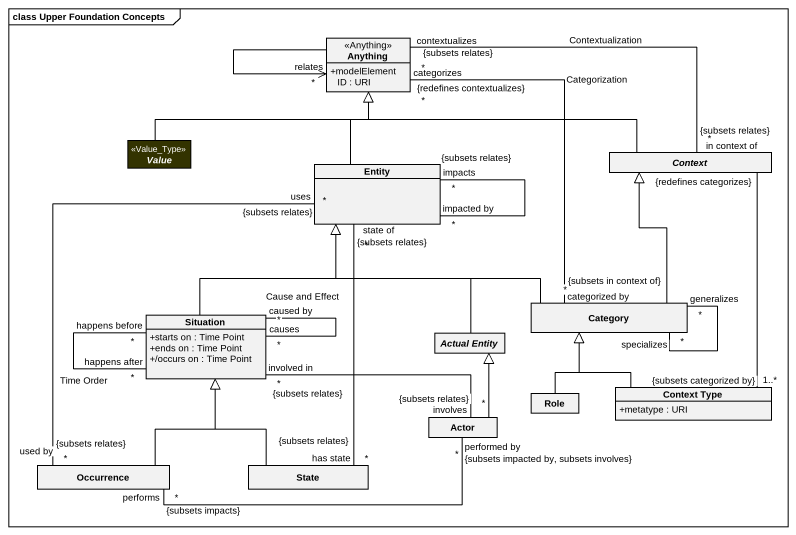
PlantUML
@startuml
mainframe class Upper Foundation Concepts
hide circle
hide empty members
skinparam classAttributeIconSize 0
class Anything <<Anything>> {
  +modelElementID : URI
}
abstract class Value <<Value_Type>> #333300
abstract class Context
class "Entity" as Entity_
class Category
class Situation {
  +starts on : Time Point
  +ends on : Time Point
  +/occurs on : Time Point
}
abstract class "Actual Entity" as Actual_Entity
class "Context Type" as Context_Type {
  +metatype : URI
}
class "Actor" as Actor_
class Role
class Occurrence
class "State" as State_
Anything --> "relates\n*" Anything
Value -right-|> Anything
Context -left-|> Anything
Context "in context of\n{subsets relates}\n*" -left- "contextualizes\n{subsets relates}\n*" Anything : Contextualization
Entity_ -up-|> Anything
Entity_ "impacted by\n*" -- "{subsets relates}\n*\nimpacts" Entity_
Category "categorized by\n{subsets in context of}\n*" -up- "categorizes\n{redefines contextualizes}\n*" Anything : Categorization
Category -up-|> Context
Category -left-|> Entity_
Category "specializes\n*" -- "generalizes\n*" Category
Situation -up-|> Entity_
Situation "happens before\n*" -- "happens after\n*" Situation : Time Order
Situation "causes\n*" -- "caused by\n*" Situation : Cause and Effect
Actual_Entity -up-|> Entity_
Context_Type "1..*\n{subsets categorized by}" -up- "{redefines categorizes}" Context
Context_Type -up-|> Category
Actor_ "involves\n*\n{subsets relates}" -left- "involved in\n*\n{subsets relates}" Situation
Actor_ -up-|> Actual_Entity
Actor_ "performed by\n*\n{subsets impacted by, subsets involves}" -left- "performs\n*\n{subsets impacts}" Occurrence
Role -up-|> Category
Occurrence "used by\n{subsets relates}\n*" -up- "uses\n{subsets relates}\n*" Entity_
Occurrence -up-|> Situation
State_ "has state\n{subsets relates}\n*" -up- "state of\n{subsets relates}\n*" Entity_
State_ -up-|> Situation
@enduml
